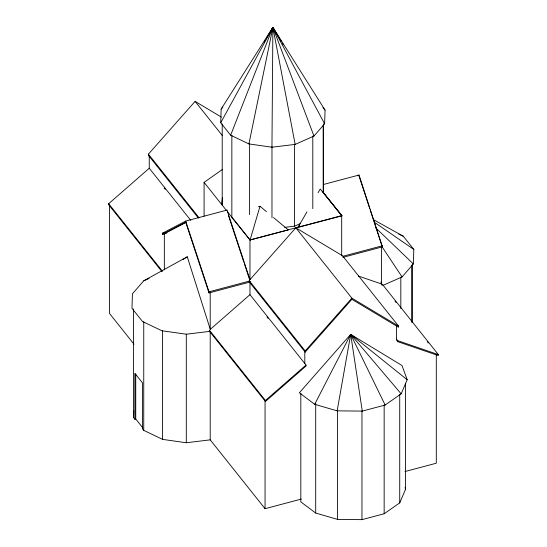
<?xml version="1.0" encoding="UTF-8"?>
<svg xmlns="http://www.w3.org/2000/svg" width="547" height="547" viewBox="0 0 547 547"><rect width="100%" height="100%" fill="white"/><g stroke="black" fill="none" stroke-linecap="round" stroke-linejoin="round"><path stroke-width="0.82" d="M271.948 147.211L272.891 27.35L325.055 110.132L324.631 123.827L313.964 136.053L295.161 144.401L271.948 147.211L248.926 143.929L230.643 135.205L220.735 122.76L221.152 109.072L272.891 27.35L278.991 37.504M142.911 428L135.738 418.995L134.863 419.228L133.543 417.566L133.748 410.927M382.893 285.425L402.059 276.919L413.368 263.955L413.812 249.439L403.303 236.249L373.444 219.627M222.403 197.775L221.644 204.434L222.26 203.648L222.212 205.146L222.212 124.032M337.143 410.845L350.695 334.361L402.024 365.54L407.187 379.748L401.156 393.847L385.136 405.033L362.285 411.098L337.143 410.845L314.689 404.315L299.359 392.801L350.695 334.361L407.187 379.748M248.926 143.929L272.891 27.35L324.631 123.827M341.697 255.312L341.697 215.627L250.088 239.955L260.01 206.281L266.451 211.655M272.317 28.936L272.891 27.35L273.507 28.929M230.643 135.205L272.891 27.35L313.964 136.053M300.816 393.266L300.816 501.873L315.708 513.059L337.533 519.397L361.957 519.65L384.158 513.756L399.727 502.884L405.587 489.189L405.587 383.126M314.689 404.315L350.695 334.361L401.156 393.847M220.735 122.76L272.891 27.35L295.161 144.401M322.422 191.382L342.005 215.833L297.958 227.395L306.949 211.894M318.08 192.694L320.221 189.002L342.005 215.833M264.249 41.982L265.541 39.787M266.41 38.324L272.891 27.35M297.958 227.395L299.482 225.473M221.152 109.072L222.841 107.144M210.212 329.13L187.272 256.789L143.731 280.816L132.422 293.787L131.971 308.296L142.48 321.486L161.857 330.737L186.274 334.217L210.062 331.338M198.458 218.116L148.408 155.293L148.408 154.165L195.115 101.38L221.385 117.12M295.831 227.812L249.131 280.59L305.185 350.948L305.185 352.083L351.885 299.298L398.592 327.277L398.592 326.149L342.538 255.784L295.831 227.812L351.885 298.17L398.592 326.149M305.185 350.948L351.885 298.17M161.891 271.538L108.655 204.708L108.655 203.723L149.249 168.25L149.249 155.977M249.972 281.589L249.972 294.676L210.212 329.417L210.212 292.173M306.019 365.04L306.019 366.025L265.425 401.491L265.425 400.507L306.019 365.04L249.972 294.676M204.086 216.147L204.086 182.397L222.506 169.379M182.972 259.558L187.272 256.789M165.604 233.501L162.363 234.362L162.363 233.254L185.693 221.07L227.026 210.089L249.972 279.674L249.972 239.989L227.648 211.969M162.363 234.362L185.693 222.171L209.016 292.925L250.355 281.944M164.332 269.856L164.332 233.74L186.534 222.137M227.026 210.089L226.41 210.417L204.086 182.397M357.54 175.819L359.044 175.033L382.367 246.888L342.907 257.37M143.731 280.816L149.099 278.437M284.672 227.367L294.532 226.178L300.556 223.497M258.396 206.725L260.01 206.281M323.694 184.421L359.044 175.033M162.363 233.254L164.797 232.612M164.332 233.74L166.767 233.09M209.016 292.925L209.016 291.818L249.548 281.055M342.907 256.263L382.367 245.788M210.212 331.25L210.212 439.856L265.056 508.696L301.281 499.076M405.012 471.528L436.294 463.22L436.294 354.613M249.972 239.989L288.337 229.918L273.527 217.562M134.863 419.228L134.863 373.321L142.548 382.968L142.548 428.875L143.752 430.38L162.582 439.371L186.301 442.749L210.212 439.856M358.394 276.044L381.457 283.941L381.457 246.697M396.541 339.161L397.751 340.678L438.345 354.593L438.345 355.577L397.751 341.663L396.541 340.138L396.541 326.067M398.831 234.109L403.303 236.249M374.613 222.417L413.812 249.439M375.768 227.88L413.368 263.955M322.969 107.513L325.055 110.132M326.019 195.942L323.571 192.879L323.571 123.718M327.058 197.255L328.104 198.568M329.15 199.881L341.697 215.627M382.298 284.228L438.345 354.593M394.989 301.144L396.042 302.47M427.241 341.636L428.301 342.962M195.115 101.38L222.267 135.465M148.408 154.165L198.985 217.651M249.131 281.726L305.185 352.083M149.249 168.25L190.78 220.379M164.155 187.949L165.221 189.283M267.004 317.048L268.071 318.388M108.655 203.723L162.425 271.223M265.425 400.507L209.371 330.149L209.371 331.133L265.425 401.491M133.981 344.172L109.489 313.424L109.489 204.817M250.088 239.955L231.846 217.234L231.846 135.266M381.922 246.588L402.059 276.919M279.866 38.953L281.172 41.128M282.478 43.302L283.346 44.751M385.136 405.033L350.695 334.361L362.285 411.098M405.026 487.657L405.587 489.189M359.044 176.134L369.642 208.298M370.175 209.904L382.367 246.888M228.359 215.238L243.832 262.163M244.365 263.784L249.439 279.155M185.693 221.07L209.016 291.818M380.938 282.033L381.902 285.062M412.247 264.051L412.247 322.6M411.816 265.425L411.816 322.279M400.821 277.179L400.821 308.57M399.727 394.278L399.727 502.884M397.751 340.678L397.751 341.663M384.158 405.149L384.158 513.756M361.957 411.043L361.957 519.65M337.533 410.79L337.533 519.397M323.168 125.065L323.168 192.517M315.708 403.597L315.708 513.059M312.802 136.094L312.802 208.674M304.809 351.249L304.809 363.516M294.532 144.21L294.532 226.178M271.975 146.938L271.975 217.809M265.056 400.937L265.056 508.696M249.603 143.745L249.603 214.615M186.301 334.142L186.301 442.749M162.582 330.764L162.582 439.371M143.752 321.773L143.752 430.38M135.738 373.943L135.738 418.995M133.543 308.959L133.543 417.566"/></g></svg>
